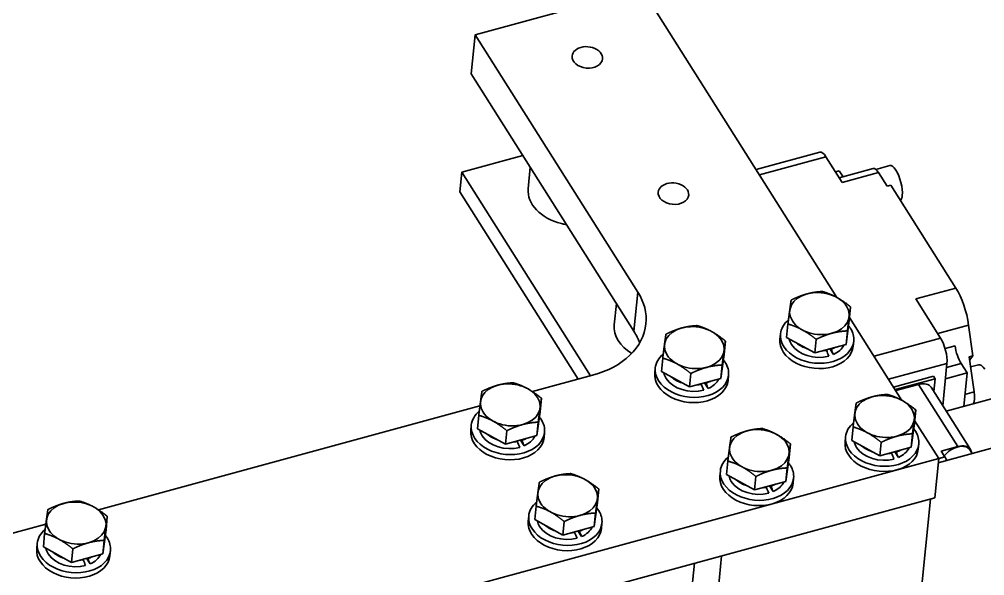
# Model space of a CAD drawing. Header units: millimetres. Extents: x 1333 to 76562, y -37889 to -7215.
# Drawn here: x 8950.7 to 9003.2, y -16740.3 to -16710.1 of the extents above; entities that cross this region are included whole.
import ezdxf

# ---------------------------------------------------------------- set-up
doc = ezdxf.new("R2010")
doc.units = ezdxf.units.MM
doc.header["$LTSCALE"] = 0.5
doc.layers.add('标注线', color=3, linetype='Continuous', lineweight=18)
doc.layers.add('粗实线', color=7, linetype='Continuous', lineweight=35)
doc.styles.add('DIM', font='romans.shx', dxfattribs={"width": 0.8, "bigfont": 'bigfont.shx'})
doc.dimstyles.new('DEH 1-2', dxfattribs={"dimscale": 2, "dimtxt": 3.5, "dimasz": 2.5, "dimexe": 1, "dimexo": 0.625, "dimgap": 1.2, "dimtad": 1, "dimtoh": 1, "dimdsep": 46, "dimtxsty": 'DIM', "dimblk": 'OPEN', "dimcen": 0, "dimclrd": 8, "dimclre": 8, "dimclrt": 2, "dimazin": 2, "dimtfac": 0.5, "dimtmove": 0, "dimatfit": 3, "dimldrblk": 'OPEN', "dimfxl": 0, "dimtolj": 2, "dimlwd": 18, "dimlwe": 18, "dimarcsym": 0})

# ---------------------------------------------------------------- blocks, each defined once
blk = doc.blocks.new('_Open')
at = {"color": 0, "linetype": 'ByBlock', "lineweight": -2}
for p, q in [((-1, 0.167), (0, 0)), ((-1, -0.167), (0, 0)), ((0, 0), (-1, 0))]:
    blk.add_line(p, q, dxfattribs=at)

msp = doc.modelspace()

# ---------------------------------------------------------------- linework, layer by layer
at = {"layer": '粗实线'}
for p, q in [((8984.545, -16708.456), (8975.477, -16710.925)), ((8995.126, -16725.199), (8984.545, -16708.456)), ((8975.477, -16710.925), (8984.312, -16724.906)), ((8975.268, -16713.06), (8984.103, -16727.041)), ((8974.745, -16718.395), (8981.739, -16729.463)), ((8998.059, -16719.106), (9001.587, -16724.689)), ((8974.64, -16719.462), (8981.074, -16729.644)), ((8998.66, -16730.792), (8995.814, -16726.289)), ((9018.268, -16729.382), (9000.633, -16734.184)), ((8975.737, -16731.098), (8955.019, -16736.74)), ((8938.541, -16750.868), (9000.656, -16733.951)), ((8938.332, -16753.002), (9000.447, -16736.085)), ((9000.2, -16736.152), (8999.454, -16743.76)), ((8952.16, -16737.519), (8944.995, -16739.47)), ((8988.119, -16746.847), (8988.865, -16739.239)), ((8987.385, -16739.642), (8986.872, -16744.873))]:
    msp.add_line(p, q, dxfattribs=at)
at = {"layer": '粗实线', "ltscale": 0.21445}
for p, q in [((8975.477, -16710.925), (8975.268, -16713.06)), ((8984.312, -16724.906), (8984.103, -16727.041)), ((9000.447, -16736.085), (9000.656, -16733.951))]:
    msp.add_line(p, q, dxfattribs=at)
at = {"layer": '粗实线', "ltscale": 0.344393}
msp.add_line((8978.067, -16717.49), (8974.745, -16718.395), dxfattribs=at)
at = {"layer": '粗实线', "ltscale": 0.359119}
msp.add_line((8994.199, -16717.307), (8990.734, -16718.251), dxfattribs=at)
at = {"layer": '粗实线', "ltscale": 0.374358}
for p, q in [((8994.532, -16717.56), (8990.92, -16718.544)), ((9000.758, -16727.413), (8997.146, -16728.397))]:
    msp.add_line(p, q, dxfattribs=at)
at = {"layer": '粗实线', "ltscale": 0.165389}
msp.add_line((8995.415, -16718.958), (8994.532, -16717.56), dxfattribs=at)
at = {"layer": '粗实线', "ltscale": 0.078683}
msp.add_line((8997.997, -16718.037), (8997.238, -16718.243), dxfattribs=at)
at = {"layer": '粗实线', "ltscale": 0.107225}
msp.add_line((8974.745, -16718.395), (8974.64, -16719.462), dxfattribs=at)
at = {"layer": '粗实线', "ltscale": 0.116937}
for p, q in [((8978.472, -16718.131), (8978.358, -16719.295)), ((8983.15, -16725.533), (8983.036, -16726.697))]:
    msp.add_line(p, q, dxfattribs=at)
at = {"layer": '粗实线', "ltscale": 0.021476}
msp.add_line((8995.049, -16718.379), (8995.257, -16718.323), dxfattribs=at)
at = {"layer": '粗实线', "ltscale": 0.191074}
msp.add_line((8995.253, -16718.702), (8997.097, -16718.2), dxfattribs=at)
at = {"layer": '粗实线', "ltscale": 0.038134}
msp.add_line((8995.46, -16718.645), (8995.257, -16718.323), dxfattribs=at)
at = {"layer": '粗实线', "ltscale": 0.204411}
msp.add_line((8997.388, -16718.421), (8995.415, -16718.958), dxfattribs=at)
at = {"layer": '粗实线', "ltscale": 0.087559}
msp.add_line((8997.388, -16718.421), (8997.855, -16719.162), dxfattribs=at)
at = {"layer": '粗实线', "ltscale": 0.021146}
for p, q in [((8997.855, -16719.162), (8998.059, -16719.106)), ((9002.308, -16728.43), (9002.512, -16728.374))]:
    msp.add_line(p, q, dxfattribs=at)
at = {"layer": '粗实线', "ltscale": 0.002613}
msp.add_line((8980.19, -16721.197), (8980.165, -16721.191), dxfattribs=at)
at = {"layer": '粗实线', "ltscale": 0.225557}
msp.add_line((9001.587, -16724.689), (8999.411, -16725.281), dxfattribs=at)
at = {"layer": '粗实线', "ltscale": 0.252158}
msp.add_line((9000.758, -16727.413), (8999.411, -16725.281), dxfattribs=at)
at = {"layer": '粗实线', "ltscale": 0.073598}
for p, q in [((8995.798, -16726.449), (8995.87, -16725.717)), ((8992.395, -16727.376), (8992.466, -16726.644)), ((8993.921, -16728.214), (8993.992, -16727.481)), ((8995.696, -16727.018), (8995.624, -16727.75)), ((8988.998, -16728.302), (8989.069, -16727.569)), ((8985.594, -16729.229), (8985.665, -16728.496)), ((8988.895, -16728.87), (8988.823, -16729.602)), ((8987.12, -16730.066), (8987.191, -16729.334)), ((8979.004, -16731.409), (8979.076, -16730.676)), ((8975.6, -16732.336), (8975.672, -16731.603)), ((8999.333, -16732.042), (8999.404, -16731.309)), ((8978.901, -16731.977), (8978.829, -16732.71)), ((8977.126, -16733.173), (8977.198, -16732.441)), ((8995.929, -16732.969), (8996, -16732.236)), ((8999.23, -16732.61), (8999.158, -16733.343)), ((8992.532, -16733.894), (8992.603, -16733.162)), ((8997.455, -16733.806), (8997.526, -16733.074)), ((8989.128, -16734.821), (8989.2, -16734.089)), ((8992.429, -16734.462), (8992.357, -16735.195)), ((8990.654, -16735.659), (8990.725, -16734.926)), ((8982.122, -16736.343), (8982.194, -16735.611)), ((8978.718, -16737.27), (8978.79, -16736.538)), ((8982.019, -16736.912), (8981.948, -16737.644)), ((8955.427, -16737.83), (8955.499, -16737.097)), ((8980.244, -16738.108), (8980.316, -16737.376)), ((8952.024, -16738.757), (8952.095, -16738.024)), ((8955.325, -16738.398), (8955.253, -16739.131)), ((8953.55, -16739.594), (8953.621, -16738.862))]:
    msp.add_line(p, q, dxfattribs=at)
at = {"layer": '粗实线', "ltscale": 0.131241}
for p, q in [((8995.624, -16727.75), (8995.798, -16726.449)), ((8988.823, -16729.602), (8988.998, -16728.302)), ((8978.829, -16732.71), (8979.004, -16731.409)), ((8999.158, -16733.343), (8999.333, -16732.042)), ((8992.357, -16735.195), (8992.532, -16733.894)), ((8981.948, -16737.644), (8982.122, -16736.343)), ((8955.253, -16739.131), (8955.427, -16737.83))]:
    msp.add_line(p, q, dxfattribs=at)
at = {"layer": '粗实线', "ltscale": 0.174073}
msp.add_line((9002.279, -16726.704), (9000.599, -16727.161), dxfattribs=at)
at = {"layer": '粗实线', "ltscale": 0.168692}
msp.add_line((9002.279, -16726.704), (9002.512, -16728.374), dxfattribs=at)
at = {"layer": '粗实线', "ltscale": 0.028593}
for p, q in [((8992.033, -16727.465), (8992.061, -16727.18)), ((8996.014, -16727.855), (8996.042, -16727.57)), ((8985.232, -16729.317), (8985.26, -16729.032)), ((8989.213, -16729.707), (8989.241, -16729.423)), ((8975.238, -16732.424), (8975.266, -16732.14)), ((8979.219, -16732.814), (8979.247, -16732.53)), ((8995.567, -16733.057), (8995.595, -16732.773)), ((8999.548, -16733.447), (8999.576, -16733.163)), ((8988.766, -16734.909), (8988.794, -16734.625)), ((8992.747, -16735.3), (8992.775, -16735.015)), ((8978.357, -16737.359), (8978.385, -16737.074)), ((8982.338, -16737.749), (8982.366, -16737.464)), ((8951.662, -16738.845), (8951.69, -16738.561)), ((8955.643, -16739.235), (8955.671, -16738.951))]:
    msp.add_line(p, q, dxfattribs=at)
at = {"layer": '粗实线', "ltscale": 0.174069}
for p, q in [((8992.395, -16727.376), (8993.921, -16728.214)), ((8985.594, -16729.229), (8987.12, -16730.066)), ((8975.6, -16732.336), (8977.126, -16733.173)), ((8995.929, -16732.969), (8997.455, -16733.806)), ((8989.128, -16734.821), (8990.654, -16735.659)), ((8978.718, -16737.27), (8980.244, -16738.108)), ((8952.024, -16738.757), (8953.55, -16739.594))]:
    msp.add_line(p, q, dxfattribs=at)
at = {"layer": '粗实线', "ltscale": 0.176529}
for p, q in [((8993.921, -16728.214), (8995.624, -16727.75)), ((8987.12, -16730.066), (8988.823, -16729.602)), ((8977.126, -16733.173), (8978.829, -16732.71)), ((8997.455, -16733.806), (8999.158, -16733.343)), ((8990.654, -16735.659), (8992.357, -16735.195)), ((8980.244, -16738.108), (8981.948, -16737.644)), ((8953.55, -16739.594), (8955.253, -16739.131))]:
    msp.add_line(p, q, dxfattribs=at)
at = {"layer": '粗实线', "ltscale": 0.036622}
for p, q in [((8994.737, -16727.991), (8994.933, -16728.301)), ((8987.937, -16729.844), (8988.132, -16730.153)), ((8977.943, -16732.951), (8978.139, -16733.261)), ((8998.272, -16733.584), (8998.467, -16733.893)), ((8991.471, -16735.436), (8991.666, -16735.746)), ((8981.061, -16737.885), (8981.257, -16738.195)), ((8954.366, -16739.372), (8954.562, -16739.682))]:
    msp.add_line(p, q, dxfattribs=at)
at = {"layer": '粗实线', "ltscale": 0.003432}
for p, q in [((8994.794, -16727.976), (8994.812, -16728.005)), ((8987.993, -16729.828), (8988.011, -16729.857)), ((8978, -16732.936), (8978.018, -16732.965)), ((8998.328, -16733.569), (8998.346, -16733.598)), ((8991.527, -16735.421), (8991.545, -16735.45)), ((8981.118, -16737.87), (8981.136, -16737.899)), ((8954.423, -16739.357), (8954.441, -16739.386))]:
    msp.add_line(p, q, dxfattribs=at)
at = {"layer": '粗实线', "ltscale": 0.056012}
msp.add_line((9001.001, -16727.974), (9001.541, -16727.826), dxfattribs=at)
at = {"layer": '粗实线', "ltscale": 0.002835}
for p, q in [((8994.541, -16728.045), (8994.556, -16728.069)), ((8987.74, -16729.897), (8987.755, -16729.921)), ((8977.746, -16733.005), (8977.761, -16733.028)), ((8998.075, -16733.637), (8998.09, -16733.661)), ((8991.274, -16735.49), (8991.289, -16735.514)), ((8980.865, -16737.939), (8980.88, -16737.963)), ((8954.17, -16739.426), (8954.185, -16739.45))]:
    msp.add_line(p, q, dxfattribs=at)
at = {"layer": '粗实线', "ltscale": 0.192113}
msp.add_line((9002.308, -16728.43), (9002.574, -16730.333), dxfattribs=at)
at = {"layer": '粗实线', "ltscale": 0.029207}
msp.add_line((9002.332, -16728.605), (9002.512, -16728.374), dxfattribs=at)
at = {"layer": '粗实线', "ltscale": 0.328439}
msp.add_line((9001.104, -16728.782), (8997.935, -16729.645), dxfattribs=at)
at = {"layer": '粗实线', "ltscale": 0.231417}
msp.add_line((9000.878, -16731.086), (9001.104, -16728.782), dxfattribs=at)
at = {"layer": '粗实线', "ltscale": 0.081885}
msp.add_line((9001.872, -16728.792), (9001.082, -16729.007), dxfattribs=at)
at = {"layer": '粗实线', "ltscale": 0.059858}
msp.add_line((9002.192, -16729.298), (9001.872, -16728.792), dxfattribs=at)
at = {"layer": '粗实线', "ltscale": 0.045201}
msp.add_line((9002.82, -16728.853), (9002.384, -16728.972), dxfattribs=at)
at = {"layer": '粗实线', "ltscale": 0.337983}
msp.add_line((8981.857, -16729.431), (8978.596, -16730.319), dxfattribs=at)
at = {"layer": '粗实线', "ltscale": 0.224662}
for p, q in [((9000.374, -16729.483), (8998.206, -16730.074)), ((9000.457, -16729.615), (8998.289, -16730.205))]:
    msp.add_line(p, q, dxfattribs=at)
at = {"layer": '粗实线', "ltscale": 0.015566}
msp.add_line((9000.457, -16729.615), (9000.374, -16729.483), dxfattribs=at)
at = {"layer": '粗实线', "ltscale": 0.121217}
msp.add_line((9001.022, -16729.616), (9002.192, -16729.298), dxfattribs=at)
at = {"layer": '粗实线', "ltscale": 0.183765}
msp.add_line((9002.013, -16731.127), (9002.192, -16729.298), dxfattribs=at)
at = {"layer": '粗实线', "ltscale": 0.128437}
msp.add_line((8999.566, -16729.927), (8998.326, -16730.264), dxfattribs=at)
at = {"layer": '粗实线', "ltscale": 0.398879}
for p, q in [((9001.696, -16733.299), (8999.566, -16729.927)), ((9002.375, -16733.454), (9000.244, -16730.082))]:
    msp.add_line(p, q, dxfattribs=at)
at = {"layer": '粗实线', "ltscale": 0.069863}
msp.add_line((9000.389, -16730.31), (9000.457, -16729.615), dxfattribs=at)
at = {"layer": '粗实线', "ltscale": 0.051451}
msp.add_line((9002.574, -16730.333), (9002.077, -16730.468), dxfattribs=at)
at = {"layer": '粗实线', "ltscale": 0.274528}
msp.add_line((9003.716, -16730.663), (9001.067, -16731.384), dxfattribs=at)
at = {"layer": '粗实线', "ltscale": 0.244784}
msp.add_line((9000.656, -16733.951), (8999.348, -16731.881), dxfattribs=at)
at = {"layer": '粗实线', "ltscale": 0.093982}
msp.add_line((9001.696, -16733.299), (9000.79, -16733.546), dxfattribs=at)
at = {"layer": '粗实线', "ltscale": 0.036969}
msp.add_line((9000.79, -16733.546), (9000.987, -16733.858), dxfattribs=at)
at = {"layer": '粗实线', "ltscale": 0.024104}
msp.add_line((9002.479, -16733.682), (9002.351, -16733.478), dxfattribs=at)
at = {"layer": '粗实线', "ltscale": 0.034455}
msp.add_line((9000.655, -16733.949), (9000.987, -16733.858), dxfattribs=at)
at = {"layer": '粗实线'}
for centre, radius, start, end in [((8963.41, -16740.996), 33.983, 21.9349, 22.4738), ((8954.512, -16745.219), 43.561, 22.7304, 23.1845), ((8947.711, -16747.071), 43.561, 22.7304, 23.1845), ((8956.609, -16742.848), 33.983, 21.9349, 22.4738), ((8937.718, -16750.178), 43.561, 22.7304, 23.1845), ((8946.615, -16745.955), 33.983, 21.9349, 22.4738), ((8958.046, -16750.811), 43.561, 22.7304, 23.1845), ((8966.944, -16746.588), 33.983, 21.9349, 22.4738), ((8999.775, -16734.608), 1.425, 22.6282, 31.7485), ((8951.245, -16752.663), 43.561, 22.7304, 23.1845), ((8960.143, -16748.44), 33.983, 21.9349, 22.4738), ((8940.836, -16755.113), 43.561, 22.7304, 23.1845), ((8949.734, -16750.89), 33.983, 21.9349, 22.4738), ((8914.141, -16756.599), 43.561, 22.7304, 23.1845), ((8923.039, -16752.376), 33.983, 21.9349, 22.4738)]:
    msp.add_arc(centre, radius, start, end, dxfattribs=at)
for centre, major_axis, ratio, start_param, end_param in [((8981.57, -16712.158), (-0.827, 0.081), 0.699294, 5.710735, 6.283226), ((8981.57, -16712.158), (-0.827, 0.081), 0.699294, 3.141633, 5.710735), ((8981.57, -16712.158), (-0.827, 0.081), 0.699294, 0.000041, 3.141633), ((8994.462, -16718.272), (-0.263, 0.965), 0.341672, 5.444039, 6.283146), ((8998.26, -16719.001), (0.263, -0.965), 0.341672, 2.302446, 3.141553), ((8997.327, -16719.044), (0.23, -0.844), 0.341672, 2.302446, 3.141639), ((8998.26, -16719.001), (-0.263, 0.965), 0.341672, 3.873243, 5.444039), ((8986.247, -16719.56), (-0.827, 0.081), 0.699294, 3.141633, 5.710735), ((8980.846, -16719.539), (-2.488, 0.244), 0.699294, 6.283148, 7.645703), ((8986.247, -16719.56), (-0.827, 0.081), 0.699294, 0.000041, 3.141633), ((8986.247, -16719.56), (-0.827, 0.081), 0.699294, 5.710735, 6.283226), ((8998.26, -16719.001), (0.263, -0.965), 0.341672, 0.19353, 0.73165), ((8980.846, -16719.539), (-2.488, 0.244), 0.699294, 1.362518, 1.476375), ((8980.838, -16719.628), (-2.364, 0.232), 0.699294, 1.362518, 1.471907), ((8994.178, -16726.077), (-1.617, 0.159), 0.699294, 5.210735, 11.49392), ((9001.442, -16726.174), (0.549, -2.014), 0.341672, 1.212925, 2.302446), ((8979.778, -16726.141), (-4.976, 0.488), 0.699294, 3.14159, 3.639939), ((8994.051, -16727.375), (1.99, -0.195), 0.699294, 2.534185, 3.141621), ((8979.778, -16726.141), (-4.976, 0.488), 0.699294, 2.069142, 3.14159), ((8985.524, -16726.941), (-2.488, 0.244), 0.699294, 6.283148, 7.254591), ((8987.378, -16727.929), (-1.617, 0.159), 0.699294, 5.210735, 11.49392), ((8994.051, -16727.375), (1.99, -0.195), 0.699294, 0.498346, 0.610932), ((8994.051, -16727.375), (1.99, -0.195), 0.699294, 0.000029, 0.498346), ((8979.569, -16728.276), (-4.976, 0.488), 0.699294, 3.453264, 3.639939), ((8994.023, -16727.66), (1.99, -0.195), 0.699294, 3.141621, 6.283214), ((8994.051, -16727.375), (1.99, -0.195), 0.699294, 3.141621, 6.283214), ((8994.051, -16727.375), (1.53, -0.15), 0.699294, 3.35203, 3.639939), ((9000.688, -16728.124), (-0.263, 0.965), 0.341672, 3.873243, 5.444039), ((8994.051, -16727.375), (1.53, -0.15), 0.699294, 3.639939, 5.210735), ((8994.086, -16727.02), (1.53, -0.15), 0.699294, 3.926754, 4.399331), ((8994.051, -16727.375), (1.045, -0.102), 0.699294, 5.27011, 5.338904), ((8994.086, -16727.02), (1.53, -0.15), 0.699294, 5.274102, 5.459162), ((8994.051, -16727.375), (1.53, -0.15), 0.699294, 5.393439, 6.037556), ((9001.942, -16728.08), (-0.263, 0.965), 0.341672, 1.212925, 2.302446), ((8987.25, -16729.227), (1.99, -0.195), 0.699294, 2.534185, 3.141621), ((8994.086, -16727.02), (1.53, -0.15), 0.699294, 4.962314, 5.092092), ((8987.25, -16729.227), (1.99, -0.195), 0.699294, 3.141621, 6.283214), ((8987.25, -16729.227), (1.99, -0.195), 0.699294, 0.498346, 0.610932), ((8987.25, -16729.227), (1.99, -0.195), 0.699294, 0.000029, 0.498346), ((9003.083, -16729.818), (0.263, -0.965), 0.341672, 2.302446, 3.141553), ((8987.222, -16729.512), (1.99, -0.195), 0.699294, 3.141621, 6.283214), ((8987.25, -16729.227), (1.53, -0.15), 0.699294, 3.35203, 3.639939), ((8987.285, -16728.872), (1.53, -0.15), 0.699294, 3.926754, 4.399331), ((8977.384, -16731.036), (-1.617, 0.159), 0.699294, 5.210735, 11.49392), ((8987.25, -16729.227), (1.53, -0.15), 0.699294, 3.639939, 5.210735), ((8987.285, -16728.872), (1.53, -0.15), 0.699294, 4.962314, 5.092092), ((8987.25, -16729.227), (1.045, -0.102), 0.699294, 5.27011, 5.338904), ((8987.285, -16728.872), (1.53, -0.15), 0.699294, 5.274102, 5.459162), ((8987.25, -16729.227), (1.53, -0.15), 0.699294, 5.393439, 6.037556), ((8999.505, -16730.549), (-0.74, -0.467), 0.627892, 3.141648, 4.257907), ((8997.713, -16731.669), (-1.617, 0.159), 0.699294, 5.210735, 11.49392), ((9002.148, -16730.063), (0.279, -1.025), 0.341672, 0.369118, 1.212925), ((8977.257, -16732.335), (1.99, -0.195), 0.699294, 2.534185, 3.141621), ((8977.257, -16732.335), (1.99, -0.195), 0.699294, 0.498346, 0.610932), ((8977.257, -16732.335), (1.99, -0.195), 0.699294, 3.141621, 6.283214), ((8977.257, -16732.335), (1.99, -0.195), 0.699294, 0.000029, 0.498346), ((8997.585, -16732.968), (1.99, -0.195), 0.699294, 2.534185, 3.141621), ((8977.229, -16732.619), (1.99, -0.195), 0.699294, 3.141621, 6.283214), ((8977.257, -16732.335), (1.53, -0.15), 0.699294, 3.35203, 3.639939), ((8977.257, -16732.335), (1.53, -0.15), 0.699294, 3.639939, 5.210735), ((8977.292, -16731.979), (1.53, -0.15), 0.699294, 3.926754, 4.399331), ((8977.257, -16732.335), (1.53, -0.15), 0.699294, 5.393439, 6.037556), ((8990.912, -16733.522), (-1.617, 0.159), 0.699294, 5.210735, 11.49392), ((8997.585, -16732.968), (1.99, -0.195), 0.699294, 0.498346, 0.610932), ((8997.585, -16732.968), (1.99, -0.195), 0.699294, 0.000029, 0.498346), ((8977.292, -16731.979), (1.53, -0.15), 0.699294, 4.962314, 5.092092), ((8977.257, -16732.335), (1.045, -0.102), 0.699294, 5.27011, 5.338904), ((8977.292, -16731.979), (1.53, -0.15), 0.699294, 5.274102, 5.459162), ((8997.557, -16733.252), (1.99, -0.195), 0.699294, 3.141621, 6.283214), ((8997.585, -16732.968), (1.99, -0.195), 0.699294, 3.141621, 6.283214), ((8997.585, -16732.968), (1.53, -0.15), 0.699294, 3.35203, 3.639939), ((8997.62, -16732.612), (1.53, -0.15), 0.699294, 3.926754, 4.399331), ((9001.611, -16733.945), (-0.74, -0.467), 0.627892, 3.141639, 5.294294), ((9001.635, -16733.921), (0.74, 0.467), 0.627892, 0.000046, 1.116314), ((8997.585, -16732.968), (1.53, -0.15), 0.699294, 3.639939, 5.210735), ((8997.62, -16732.612), (1.53, -0.15), 0.699294, 4.962314, 5.092092), ((8997.585, -16732.968), (1.045, -0.102), 0.699294, 5.27011, 5.338904), ((8997.62, -16732.612), (1.53, -0.15), 0.699294, 5.274102, 5.459162), ((8997.585, -16732.968), (1.53, -0.15), 0.699294, 5.393439, 6.037556), ((9001.635, -16733.921), (0.74, 0.467), 0.627892, 6.005955, 6.283231), ((8990.784, -16734.82), (1.99, -0.195), 0.699294, 2.534185, 3.141621), ((8990.784, -16734.82), (1.99, -0.195), 0.699294, 0.498346, 0.610932), ((8980.502, -16735.971), (-1.617, 0.159), 0.699294, 5.210735, 11.49392), ((8990.784, -16734.82), (1.99, -0.195), 0.699294, 3.141621, 6.283214), ((8990.784, -16734.82), (1.99, -0.195), 0.699294, 0.000029, 0.498346), ((8990.756, -16735.105), (1.99, -0.195), 0.699294, 3.141621, 6.283214), ((8990.784, -16734.82), (1.53, -0.15), 0.699294, 3.35203, 3.639939), ((8990.784, -16734.82), (1.53, -0.15), 0.699294, 3.639939, 5.210735), ((8990.819, -16734.464), (1.53, -0.15), 0.699294, 3.926754, 4.399331), ((8990.819, -16734.464), (1.53, -0.15), 0.699294, 5.274102, 5.459162), ((8990.784, -16734.82), (1.53, -0.15), 0.699294, 5.393439, 6.037556), ((8990.819, -16734.464), (1.53, -0.15), 0.699294, 4.962314, 5.092092), ((8990.784, -16734.82), (1.045, -0.102), 0.699294, 5.27011, 5.338904), ((8953.807, -16737.457), (-1.617, 0.159), 0.699294, 5.210735, 11.49392), ((8980.375, -16737.269), (1.99, -0.195), 0.699294, 2.534185, 3.141621), ((8980.375, -16737.269), (1.99, -0.195), 0.699294, 0.498346, 0.610932), ((8980.375, -16737.269), (1.99, -0.195), 0.699294, 0.000029, 0.498346), ((8980.347, -16737.554), (1.99, -0.195), 0.699294, 3.141621, 6.283214), ((8980.375, -16737.269), (1.99, -0.195), 0.699294, 3.141621, 6.283214), ((8980.375, -16737.269), (1.53, -0.15), 0.699294, 3.35203, 3.639939), ((8953.68, -16738.756), (1.99, -0.195), 0.699294, 2.534185, 3.141621), ((8980.375, -16737.269), (1.53, -0.15), 0.699294, 3.639939, 5.210735), ((8980.41, -16736.914), (1.53, -0.15), 0.699294, 3.926754, 4.399331), ((8980.41, -16736.914), (1.53, -0.15), 0.699294, 4.962314, 5.092092), ((8980.375, -16737.269), (1.045, -0.102), 0.699294, 5.27011, 5.338904), ((8980.41, -16736.914), (1.53, -0.15), 0.699294, 5.274102, 5.459162), ((8980.375, -16737.269), (1.53, -0.15), 0.699294, 5.393439, 6.037556), ((8953.68, -16738.756), (1.99, -0.195), 0.699294, 0.498346, 0.610932), ((8953.68, -16738.756), (1.99, -0.195), 0.699294, 0.000029, 0.498346), ((8953.652, -16739.04), (1.99, -0.195), 0.699294, 3.141621, 6.283214), ((8953.68, -16738.756), (1.99, -0.195), 0.699294, 3.141621, 6.283214), ((8953.68, -16738.756), (1.53, -0.15), 0.699294, 3.35203, 3.639939), ((8953.68, -16738.756), (1.53, -0.15), 0.699294, 3.639939, 5.210735), ((8953.715, -16738.4), (1.53, -0.15), 0.699294, 3.926754, 4.399331), ((8953.715, -16738.4), (1.53, -0.15), 0.699294, 4.962314, 5.092092), ((8953.68, -16738.756), (1.045, -0.102), 0.699294, 5.27011, 5.338904), ((8953.715, -16738.4), (1.53, -0.15), 0.699294, 5.274102, 5.459162), ((8953.68, -16738.756), (1.53, -0.15), 0.699294, 5.393439, 6.037556)]:
    msp.add_ellipse(centre, major_axis=major_axis, ratio=ratio, start_param=start_param, end_param=end_param, dxfattribs=at)
for points in [[(8993.503, -16725.008), (8993.671, -16724.962), (8993.837, -16724.927), (8994.003, -16724.903), (8994.171, -16724.887), (8994.344, -16724.879)], [(8992.641, -16725.343), (8992.822, -16725.255), (8992.997, -16725.177), (8993.167, -16725.11), (8993.334, -16725.054), (8993.503, -16725.008)], [(8985.84, -16727.195), (8986.021, -16727.107), (8986.196, -16727.029), (8986.366, -16726.962), (8986.534, -16726.906), (8986.702, -16726.86)], [(8986.702, -16726.86), (8986.87, -16726.814), (8987.036, -16726.78), (8987.202, -16726.755), (8987.37, -16726.74), (8987.543, -16726.731)], [(8994.854, -16727.146), (8994.686, -16727.192), (8994.518, -16727.248), (8994.348, -16727.315), (8994.173, -16727.393), (8993.992, -16727.481)], [(8995.696, -16727.018), (8995.523, -16727.026), (8995.354, -16727.041), (8995.188, -16727.066), (8995.022, -16727.1), (8994.854, -16727.146)], [(8988.053, -16728.998), (8987.885, -16729.044), (8987.717, -16729.1), (8987.547, -16729.167), (8987.372, -16729.245), (8987.191, -16729.334)], [(8988.895, -16728.87), (8988.722, -16728.878), (8988.553, -16728.894), (8988.387, -16728.918), (8988.222, -16728.952), (8988.053, -16728.998)], [(8975.847, -16730.303), (8976.027, -16730.214), (8976.202, -16730.136), (8976.372, -16730.069), (8976.54, -16730.013), (8976.708, -16729.967)], [(8976.708, -16729.967), (8976.877, -16729.921), (8977.042, -16729.887), (8977.208, -16729.863), (8977.377, -16729.847), (8977.55, -16729.839)], [(8996.175, -16730.936), (8996.356, -16730.847), (8996.531, -16730.769), (8996.701, -16730.702), (8996.869, -16730.646), (8997.037, -16730.6)], [(8997.037, -16730.6), (8997.205, -16730.554), (8997.371, -16730.52), (8997.537, -16730.495), (8997.705, -16730.48), (8997.878, -16730.472)], [(8978.06, -16732.106), (8977.891, -16732.151), (8977.724, -16732.208), (8977.554, -16732.275), (8977.379, -16732.353), (8977.198, -16732.441)], [(8978.901, -16731.977), (8978.728, -16731.985), (8978.559, -16732.001), (8978.394, -16732.025), (8978.228, -16732.06), (8978.06, -16732.106)], [(8989.374, -16732.788), (8989.555, -16732.7), (8989.73, -16732.622), (8989.9, -16732.555), (8990.068, -16732.498), (8990.236, -16732.452)], [(8990.236, -16732.452), (8990.404, -16732.407), (8990.57, -16732.372), (8990.736, -16732.348), (8990.905, -16732.332), (8991.077, -16732.324)], [(8998.388, -16732.739), (8998.22, -16732.784), (8998.052, -16732.841), (8997.882, -16732.908), (8997.707, -16732.986), (8997.526, -16733.074)], [(8999.23, -16732.61), (8999.057, -16732.618), (8998.888, -16732.634), (8998.722, -16732.658), (8998.557, -16732.693), (8998.388, -16732.739)], [(8979.827, -16734.902), (8979.995, -16734.856), (8980.161, -16734.821), (8980.326, -16734.797), (8980.495, -16734.781), (8980.668, -16734.773)], [(8991.587, -16734.591), (8991.419, -16734.637), (8991.251, -16734.693), (8991.081, -16734.76), (8990.906, -16734.838), (8990.725, -16734.926)], [(8992.429, -16734.462), (8992.256, -16734.47), (8992.087, -16734.486), (8991.921, -16734.51), (8991.756, -16734.545), (8991.587, -16734.591)], [(8978.965, -16735.237), (8979.146, -16735.149), (8979.321, -16735.071), (8979.491, -16735.004), (8979.658, -16734.948), (8979.827, -16734.902)], [(8952.27, -16736.724), (8952.451, -16736.635), (8952.626, -16736.557), (8952.796, -16736.49), (8952.963, -16736.434), (8953.132, -16736.388)], [(8953.132, -16736.388), (8953.3, -16736.342), (8953.466, -16736.308), (8953.632, -16736.284), (8953.8, -16736.268), (8953.973, -16736.26)], [(8982.019, -16736.912), (8981.847, -16736.92), (8981.678, -16736.935), (8981.512, -16736.96), (8981.346, -16736.994), (8981.178, -16737.04)], [(8981.178, -16737.04), (8981.01, -16737.086), (8980.842, -16737.142), (8980.672, -16737.209), (8980.497, -16737.287), (8980.316, -16737.376)], [(8955.325, -16738.398), (8955.152, -16738.406), (8954.983, -16738.422), (8954.817, -16738.446), (8954.651, -16738.481), (8954.483, -16738.527)], [(8954.483, -16738.527), (8954.315, -16738.572), (8954.147, -16738.629), (8953.977, -16738.696), (8953.802, -16738.774), (8953.621, -16738.862)]]:
    msp.add_open_spline(points, degree=5, dxfattribs=at)
for points in [[(8994.344, -16724.879), (8994.615, -16724.958), (8994.868, -16725.053), (8995.107, -16725.171), (8995.398, -16725.352), (8995.703, -16725.583), (8995.758, -16725.626), (8995.814, -16725.671), (8995.87, -16725.717)], [(8992.466, -16726.644), (8992.503, -16726.352), (8992.536, -16726.098), (8992.564, -16725.883), (8992.596, -16725.653), (8992.625, -16725.449), (8992.631, -16725.413), (8992.636, -16725.378), (8992.641, -16725.343)], [(8995.87, -16725.717), (8995.847, -16725.875), (8995.822, -16726.047), (8995.796, -16726.237), (8995.761, -16726.506), (8995.719, -16726.831), (8995.711, -16726.892), (8995.704, -16726.954), (8995.696, -16727.018)], [(8987.543, -16726.731), (8987.814, -16726.81), (8988.067, -16726.905), (8988.306, -16727.024), (8988.597, -16727.204), (8988.902, -16727.435), (8988.957, -16727.478), (8989.013, -16727.523), (8989.069, -16727.569)], [(8993.992, -16727.481), (8993.735, -16727.27), (8993.489, -16727.092), (8993.253, -16726.949), (8992.958, -16726.808), (8992.642, -16726.698), (8992.584, -16726.679), (8992.526, -16726.661), (8992.466, -16726.644)], [(8985.665, -16728.496), (8985.702, -16728.204), (8985.735, -16727.95), (8985.763, -16727.735), (8985.795, -16727.506), (8985.824, -16727.301), (8985.83, -16727.265), (8985.835, -16727.23), (8985.84, -16727.195)], [(8989.069, -16727.569), (8989.046, -16727.728), (8989.021, -16727.899), (8988.995, -16728.089), (8988.96, -16728.359), (8988.918, -16728.684), (8988.911, -16728.744), (8988.903, -16728.806), (8988.895, -16728.87)], [(8987.191, -16729.334), (8986.934, -16729.122), (8986.689, -16728.944), (8986.452, -16728.801), (8986.157, -16728.66), (8985.841, -16728.55), (8985.783, -16728.531), (8985.725, -16728.513), (8985.665, -16728.496)], [(8977.55, -16729.839), (8977.821, -16729.917), (8978.074, -16730.013), (8978.313, -16730.131), (8978.604, -16730.312), (8978.908, -16730.542), (8978.964, -16730.585), (8979.019, -16730.63), (8979.076, -16730.676)], [(8975.672, -16731.603), (8975.709, -16731.311), (8975.741, -16731.058), (8975.77, -16730.843), (8975.801, -16730.613), (8975.831, -16730.409), (8975.836, -16730.373), (8975.841, -16730.337), (8975.847, -16730.303)], [(8997.878, -16730.472), (8998.149, -16730.55), (8998.402, -16730.646), (8998.641, -16730.764), (8998.932, -16730.944), (8999.237, -16731.175), (8999.292, -16731.218), (8999.348, -16731.263), (8999.404, -16731.309)], [(8979.076, -16730.676), (8979.052, -16730.835), (8979.028, -16731.006), (8979.002, -16731.197), (8978.966, -16731.466), (8978.925, -16731.791), (8978.917, -16731.851), (8978.909, -16731.913), (8978.901, -16731.977)], [(8996, -16732.236), (8996.037, -16731.944), (8996.07, -16731.691), (8996.098, -16731.476), (8996.13, -16731.246), (8996.159, -16731.042), (8996.165, -16731.006), (8996.17, -16730.97), (8996.175, -16730.936)], [(8977.198, -16732.441), (8976.94, -16732.229), (8976.695, -16732.051), (8976.458, -16731.908), (8976.164, -16731.767), (8975.847, -16731.657), (8975.79, -16731.638), (8975.731, -16731.621), (8975.672, -16731.603)], [(8999.404, -16731.309), (8999.381, -16731.468), (8999.356, -16731.639), (8999.33, -16731.83), (8999.295, -16732.099), (8999.253, -16732.424), (8999.246, -16732.484), (8999.238, -16732.546), (8999.23, -16732.61)], [(8991.077, -16732.324), (8991.348, -16732.402), (8991.602, -16732.498), (8991.841, -16732.616), (8992.131, -16732.797), (8992.436, -16733.027), (8992.491, -16733.071), (8992.547, -16733.115), (8992.603, -16733.162)], [(8997.526, -16733.074), (8997.269, -16732.862), (8997.024, -16732.684), (8996.787, -16732.541), (8996.492, -16732.4), (8996.176, -16732.29), (8996.118, -16732.271), (8996.06, -16732.253), (8996, -16732.236)], [(8989.2, -16734.089), (8989.236, -16733.797), (8989.269, -16733.543), (8989.297, -16733.328), (8989.329, -16733.098), (8989.359, -16732.894), (8989.364, -16732.858), (8989.369, -16732.823), (8989.374, -16732.788)], [(8992.603, -16733.162), (8992.58, -16733.32), (8992.555, -16733.491), (8992.529, -16733.682), (8992.494, -16733.951), (8992.452, -16734.276), (8992.445, -16734.336), (8992.437, -16734.398), (8992.429, -16734.462)], [(8990.725, -16734.926), (8990.468, -16734.714), (8990.223, -16734.536), (8989.986, -16734.394), (8989.691, -16734.253), (8989.375, -16734.143), (8989.317, -16734.124), (8989.259, -16734.106), (8989.2, -16734.089)], [(8980.668, -16734.773), (8980.939, -16734.852), (8981.192, -16734.947), (8981.431, -16735.066), (8981.722, -16735.246), (8982.027, -16735.477), (8982.082, -16735.52), (8982.138, -16735.565), (8982.194, -16735.611)], [(8978.79, -16736.538), (8978.827, -16736.246), (8978.86, -16735.992), (8978.888, -16735.777), (8978.92, -16735.548), (8978.949, -16735.343), (8978.955, -16735.307), (8978.96, -16735.272), (8978.965, -16735.237)], [(8982.194, -16735.611), (8982.17, -16735.769), (8982.146, -16735.941), (8982.12, -16736.131), (8982.084, -16736.401), (8982.043, -16736.726), (8982.035, -16736.786), (8982.027, -16736.848), (8982.019, -16736.912)], [(8953.973, -16736.26), (8954.244, -16736.338), (8954.497, -16736.434), (8954.736, -16736.552), (8955.027, -16736.733), (8955.332, -16736.963), (8955.387, -16737.006), (8955.443, -16737.051), (8955.499, -16737.097)], [(8952.095, -16738.024), (8952.132, -16737.732), (8952.165, -16737.479), (8952.193, -16737.264), (8952.225, -16737.034), (8952.254, -16736.83), (8952.26, -16736.794), (8952.265, -16736.758), (8952.27, -16736.724)], [(8980.316, -16737.376), (8980.058, -16737.164), (8979.813, -16736.986), (8979.577, -16736.843), (8979.282, -16736.702), (8978.965, -16736.592), (8978.908, -16736.573), (8978.849, -16736.555), (8978.79, -16736.538)], [(8955.499, -16737.097), (8955.476, -16737.256), (8955.451, -16737.427), (8955.425, -16737.618), (8955.39, -16737.887), (8955.348, -16738.212), (8955.34, -16738.272), (8955.333, -16738.334), (8955.325, -16738.398)], [(8953.621, -16738.862), (8953.364, -16738.65), (8953.118, -16738.472), (8952.882, -16738.329), (8952.587, -16738.189), (8952.271, -16738.078), (8952.213, -16738.06), (8952.155, -16738.042), (8952.095, -16738.024)]]:
    msp.add_open_spline(points, degree=5, knots=[0, 0, 0, 0, 0, 0, 8.947376, 8.947376, 8.947376, 10.903425, 10.903425, 10.903425, 10.903425, 10.903425, 10.903425], dxfattribs=at)

# ---------------------------------------------------------------- leaders
at = {"layer": '标注线'}
msp.add_leader([(8872.721, -16730.193), (8917.923, -16645.907), (9020.559, -16645.907)], dimstyle='DEH 1-2', override={"dimgap": 1.2, "dimtad": 1}, dxfattribs=at)

doc.saveas('drawing.dxf')
